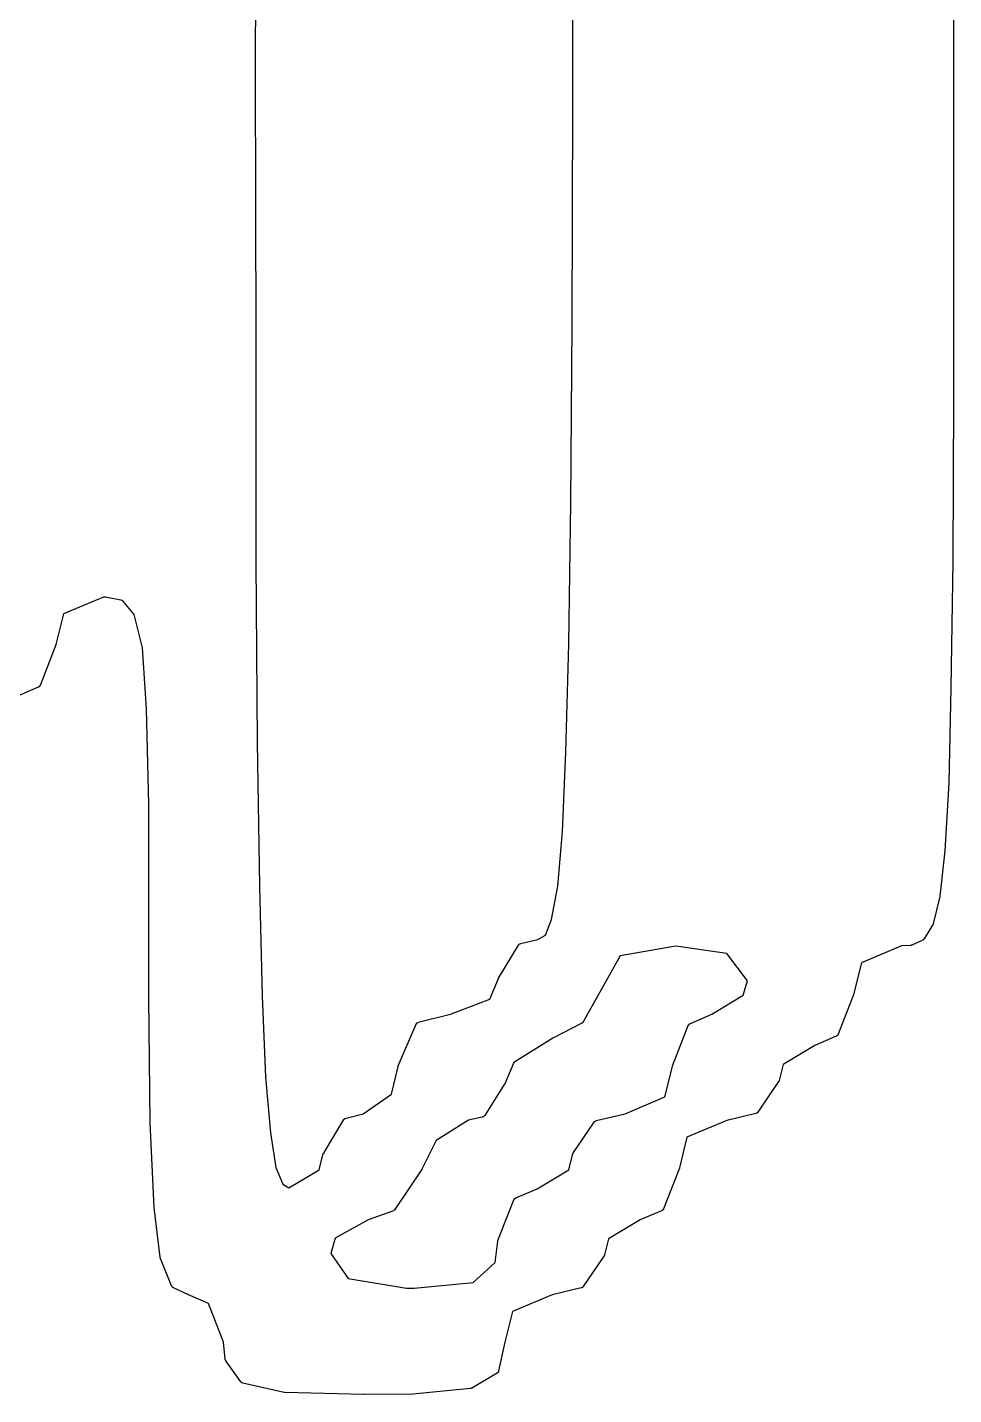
# Model space of a CAD drawing. Header units: millimetres. Extents: x 24 to 207, y 13 to 184.
# Drawn here: x 75.79 to 77.138, y 169.269 to 171.259 of the extents above; entities that cross this region are included whole.
import ezdxf

# ---------------------------------------------------------------- set-up
doc = ezdxf.new("R2010")
doc.units = ezdxf.units.MM
doc.header["$MEASUREMENT"] = 0
doc.layers.add('Silk', color=142, linetype='Continuous')

msp = doc.modelspace()

# ---------------------------------------------------------------- linework, layer by layer
at = {"layer": 'Silk', "linetype": 'Continuous'}
for p, q in [((76.123, 171.6053), (76.122, 171.218)), ((76.584, 171.1464), (76.584, 171.532)), ((77.138, 171.3782), (77.138, 171.0159)), ((76.122, 171.218), (76.122, 171.1968)), ((76.122, 171.1968), (76.123, 170.8061)), ((76.583, 170.8268), (76.584, 171.1464)), ((77.138, 171.0159), (77.138, 171.0159)), ((77.138, 171.0159), (77.138, 171.0159)), ((77.138, 171.0159), (77.138, 170.7195)), ((76.581, 170.5671), (76.583, 170.8268)), ((76.123, 170.8061), (76.123, 170.4819)), ((77.138, 170.7194), (77.137, 170.4823)), ((77.138, 170.7195), (77.138, 170.7194)), ((77.138, 170.7194), (77.138, 170.7194)), ((76.578, 170.3614), (76.581, 170.5671)), ((76.581, 170.5671), (76.581, 170.5671)), ((76.123, 170.4819), (76.125, 170.2183)), ((77.137, 170.4823), (77.134, 170.2979)), ((77.137, 170.4823), (77.137, 170.4823)), ((77.137, 170.4823), (77.137, 170.4823)), ((75.901, 170.4298), (75.843, 170.4055)), ((75.904, 170.4298), (75.901, 170.4298)), ((75.929, 170.4247), (75.904, 170.4298)), ((75.946, 170.4047), (75.929, 170.4247)), ((75.843, 170.4055), (75.832, 170.361)), ((75.958, 170.356), (75.946, 170.4047)), ((75.832, 170.3604), (75.809, 170.3013)), ((75.832, 170.361), (75.832, 170.3607)), ((75.832, 170.3607), (75.832, 170.3604)), ((76.574, 170.2039), (76.578, 170.3614)), ((76.578, 170.3614), (76.578, 170.3614)), ((75.964, 170.2672), (75.958, 170.356)), ((75.809, 170.3009), (75.808, 170.3004)), ((75.808, 170.3004), (75.808, 170.2999)), ((75.809, 170.3013), (75.809, 170.3011)), ((75.809, 170.3011), (75.809, 170.3009)), ((75.806, 170.2985), (75.775, 170.2852)), ((75.807, 170.2987), (75.806, 170.2985)), ((75.808, 170.2995), (75.807, 170.2991)), ((75.807, 170.2991), (75.807, 170.2988)), ((75.807, 170.2988), (75.807, 170.2987)), ((75.808, 170.2999), (75.808, 170.2997)), ((75.808, 170.2997), (75.808, 170.2995)), ((77.134, 170.2979), (77.131, 170.1596)), ((77.134, 170.2979), (77.134, 170.2979)), ((77.134, 170.2979), (77.134, 170.2979)), ((75.967, 170.1278), (75.964, 170.2672)), ((76.125, 170.2183), (76.125, 170.2183)), ((76.125, 170.2183), (76.128, 170.0092)), ((76.569, 170.0884), (76.574, 170.2039)), ((77.131, 170.1594), (77.125, 170.0606)), ((77.131, 170.1596), (77.131, 170.1595)), ((77.131, 170.1595), (77.131, 170.1594)), ((75.967, 169.9268), (75.967, 170.1278)), ((76.562, 170.0092), (76.569, 170.0884)), ((77.125, 170.0603), (77.118, 169.9943)), ((77.125, 170.0606), (77.125, 170.0604)), ((77.125, 170.0604), (77.125, 170.0603)), ((76.128, 170.0092), (76.132, 169.8488)), ((76.553, 169.9606), (76.562, 170.0092)), ((77.118, 169.9937), (77.108, 169.9539)), ((77.118, 169.9943), (77.118, 169.994)), ((77.118, 169.994), (77.118, 169.9937)), ((76.544, 169.9375), (76.553, 169.9606)), ((77.107, 169.9524), (77.095, 169.9323)), ((77.108, 169.9532), (77.107, 169.9524)), ((77.108, 169.9539), (77.108, 169.9532)), ((75.967, 169.8463), (75.967, 169.9268)), ((75.967, 169.9268), (75.967, 169.9268)), ((76.476, 169.875), (76.505, 169.9231)), ((76.505, 169.9234), (76.506, 169.9239)), ((76.505, 169.9232), (76.505, 169.9234)), ((76.505, 169.9231), (76.505, 169.9232)), ((76.506, 169.9246), (76.507, 169.9249)), ((76.506, 169.9245), (76.506, 169.9246)), ((76.506, 169.9244), (76.506, 169.9245)), ((76.506, 169.9239), (76.506, 169.9244)), ((76.507, 169.9249), (76.508, 169.9252)), ((76.508, 169.9253), (76.533, 169.9315)), ((76.508, 169.9252), (76.508, 169.9253)), ((76.508, 169.9253), (76.508, 169.9253)), ((76.533, 169.9315), (76.544, 169.9375)), ((77.075, 169.9227), (77.062, 169.9219)), ((77.076, 169.9229), (77.075, 169.9227)), ((77.075, 169.9227), (77.075, 169.9227)), ((77.075, 169.9227), (77.075, 169.9227)), ((77.077, 169.9231), (77.076, 169.9229)), ((77.093, 169.9304), (77.077, 169.9232)), ((77.077, 169.9232), (77.077, 169.9231)), ((77.077, 169.9231), (77.077, 169.9231)), ((77.094, 169.931), (77.093, 169.9307)), ((77.093, 169.9307), (77.093, 169.9304)), ((77.095, 169.9323), (77.094, 169.9318)), ((77.094, 169.9318), (77.094, 169.9314)), ((77.094, 169.9314), (77.094, 169.9312)), ((77.094, 169.9312), (77.094, 169.931)), ((76.653, 169.9075), (76.63, 169.8666)), ((76.734, 169.9217), (76.653, 169.9075)), ((76.808, 169.9109), (76.734, 169.9217)), ((76.838, 169.8713), (76.808, 169.9109)), ((77.062, 169.9219), (77.004, 169.8975)), ((77.004, 169.8975), (76.993, 169.853)), ((76.463, 169.8446), (76.476, 169.8743)), ((76.476, 169.8746), (76.476, 169.875)), ((76.476, 169.8743), (76.476, 169.8746)), ((76.63, 169.8666), (76.599, 169.8116)), ((76.63, 169.8666), (76.63, 169.8666)), ((76.832, 169.8502), (76.838, 169.8713)), ((75.969, 169.6646), (75.967, 169.8463)), ((75.967, 169.8463), (75.967, 169.8463)), ((75.967, 169.8463), (75.967, 169.8463)), ((76.132, 169.8488), (76.137, 169.7309)), ((76.406, 169.8227), (76.463, 169.8446)), ((76.786, 169.8224), (76.832, 169.8502)), ((76.993, 169.8524), (76.97, 169.7933)), ((76.993, 169.853), (76.993, 169.8527)), ((76.993, 169.8527), (76.993, 169.8524)), ((76.359, 169.8109), (76.406, 169.8227)), ((76.755, 169.8091), (76.786, 169.8224)), ((76.33, 169.7473), (76.356, 169.808)), ((76.356, 169.8084), (76.357, 169.8089)), ((76.356, 169.808), (76.356, 169.8084)), ((76.357, 169.8098), (76.358, 169.8102)), ((76.357, 169.8094), (76.357, 169.8098)), ((76.357, 169.8092), (76.357, 169.8094)), ((76.357, 169.8089), (76.357, 169.8092)), ((76.358, 169.8105), (76.359, 169.8106)), ((76.358, 169.8103), (76.358, 169.8105)), ((76.358, 169.8102), (76.358, 169.8103)), ((76.359, 169.8106), (76.359, 169.8109)), ((76.597, 169.8096), (76.555, 169.7878)), ((76.598, 169.8099), (76.597, 169.8096)), ((76.599, 169.8106), (76.598, 169.8104)), ((76.598, 169.8104), (76.598, 169.8102)), ((76.598, 169.8102), (76.598, 169.8099)), ((76.599, 169.8116), (76.599, 169.8111)), ((76.599, 169.8111), (76.599, 169.8106)), ((76.729, 169.7472), (76.752, 169.8063)), ((76.752, 169.8068), (76.753, 169.8072)), ((76.752, 169.8065), (76.752, 169.8068)), ((76.752, 169.8063), (76.752, 169.8065)), ((76.753, 169.8081), (76.754, 169.8085)), ((76.753, 169.8079), (76.753, 169.8081)), ((76.753, 169.8078), (76.753, 169.8079)), ((76.753, 169.8072), (76.753, 169.8078)), ((76.754, 169.8085), (76.754, 169.8089)), ((76.754, 169.8089), (76.755, 169.8089)), ((76.755, 169.8089), (76.755, 169.8091)), ((76.555, 169.7878), (76.498, 169.7523)), ((76.967, 169.7905), (76.936, 169.7772)), ((76.968, 169.7907), (76.967, 169.7905)), ((76.969, 169.7915), (76.968, 169.7911)), ((76.968, 169.7911), (76.968, 169.7908)), ((76.968, 169.7908), (76.968, 169.7907)), ((76.97, 169.7924), (76.969, 169.7919)), ((76.969, 169.7919), (76.969, 169.7917)), ((76.969, 169.7917), (76.969, 169.7915)), ((76.97, 169.7933), (76.97, 169.7931)), ((76.97, 169.7931), (76.97, 169.7929)), ((76.97, 169.7929), (76.97, 169.7924)), ((76.936, 169.7772), (76.89, 169.7494)), ((76.32, 169.7061), (76.33, 169.7465)), ((76.33, 169.7469), (76.33, 169.7473)), ((76.33, 169.7465), (76.33, 169.7469)), ((76.498, 169.7523), (76.485, 169.7211)), ((76.718, 169.7021), (76.729, 169.7466)), ((76.729, 169.7469), (76.729, 169.7472)), ((76.729, 169.7466), (76.729, 169.7469)), ((76.89, 169.7494), (76.884, 169.726)), ((76.137, 169.7309), (76.144, 169.6498)), ((76.883, 169.7244), (76.853, 169.6801)), ((76.884, 169.7252), (76.883, 169.7244)), ((76.883, 169.7244), (76.883, 169.7244)), ((76.883, 169.7244), (76.883, 169.7244)), ((76.884, 169.726), (76.884, 169.726)), ((76.884, 169.726), (76.884, 169.726)), ((76.884, 169.726), (76.884, 169.7252)), ((76.279, 169.6774), (76.32, 169.7061)), ((76.484, 169.7203), (76.456, 169.675)), ((76.485, 169.7207), (76.484, 169.7203)), ((76.485, 169.7211), (76.485, 169.7207)), ((76.66, 169.6776), (76.718, 169.7021)), ((75.969, 169.6645), (75.969, 169.6646)), ((75.969, 169.6646), (75.969, 169.6646)), ((75.975, 169.5413), (75.969, 169.6645)), ((76.222, 169.621), (76.251, 169.6691)), ((76.251, 169.6694), (76.252, 169.6699)), ((76.251, 169.6692), (76.251, 169.6694)), ((76.251, 169.6691), (76.251, 169.6692)), ((76.252, 169.6706), (76.253, 169.6709)), ((76.252, 169.6705), (76.252, 169.6706)), ((76.252, 169.6704), (76.252, 169.6705)), ((76.252, 169.6699), (76.252, 169.6704)), ((76.253, 169.6709), (76.254, 169.6712)), ((76.254, 169.6713), (76.279, 169.6774)), ((76.254, 169.6712), (76.254, 169.6713)), ((76.254, 169.6713), (76.254, 169.6713)), ((76.432, 169.6681), (76.385, 169.6389)), ((76.452, 169.6728), (76.432, 169.6681)), ((76.453, 169.6728), (76.452, 169.6728)), ((76.454, 169.6734), (76.453, 169.6732)), ((76.453, 169.6732), (76.453, 169.6729)), ((76.453, 169.6729), (76.453, 169.6728)), ((76.455, 169.6742), (76.454, 169.6737)), ((76.454, 169.6737), (76.454, 169.6736)), ((76.454, 169.6736), (76.454, 169.6734)), ((76.456, 169.675), (76.455, 169.6748)), ((76.455, 169.6748), (76.455, 169.6746)), ((76.455, 169.6746), (76.455, 169.6742)), ((76.585, 169.6212), (76.615, 169.6655)), ((76.615, 169.6657), (76.616, 169.6662)), ((76.615, 169.6656), (76.615, 169.6657)), ((76.615, 169.6655), (76.615, 169.6656)), ((76.616, 169.6668), (76.617, 169.6669)), ((76.616, 169.6662), (76.616, 169.6668)), ((76.616, 169.6668), (76.616, 169.6668)), ((76.617, 169.6672), (76.618, 169.6675)), ((76.617, 169.6669), (76.617, 169.6672)), ((76.618, 169.6676), (76.66, 169.6776)), ((76.618, 169.6675), (76.618, 169.6676)), ((76.618, 169.6675), (76.618, 169.6675)), ((76.808, 169.668), (76.75, 169.6435)), ((76.85, 169.6781), (76.808, 169.668)), ((76.851, 169.6784), (76.85, 169.6781)), ((76.85, 169.6781), (76.85, 169.6781)), ((76.85, 169.6781), (76.85, 169.6781)), ((76.852, 169.6787), (76.851, 169.6784)), ((76.853, 169.6794), (76.852, 169.6789)), ((76.852, 169.6789), (76.852, 169.6788)), ((76.852, 169.6788), (76.852, 169.6787)), ((76.853, 169.6801), (76.853, 169.68)), ((76.853, 169.68), (76.853, 169.6799)), ((76.853, 169.6799), (76.853, 169.6794)), ((76.144, 169.6498), (76.152, 169.5996)), ((76.75, 169.6435), (76.739, 169.599)), ((76.385, 169.6389), (76.365, 169.5981)), ((76.215, 169.5962), (76.221, 169.6196)), ((76.221, 169.6196), (76.222, 169.6203)), ((76.222, 169.6203), (76.222, 169.621)), ((76.578, 169.5962), (76.584, 169.6196)), ((76.584, 169.6196), (76.585, 169.6204)), ((76.584, 169.6196), (76.584, 169.6196)), ((76.584, 169.6196), (76.584, 169.6196)), ((76.585, 169.6204), (76.585, 169.6212)), ((76.585, 169.6212), (76.585, 169.6212)), ((76.585, 169.6212), (76.585, 169.6212)), ((76.152, 169.5996), (76.162, 169.5753)), ((76.171, 169.5696), (76.215, 169.5962)), ((76.365, 169.5974), (76.325, 169.5384)), ((76.365, 169.5981), (76.365, 169.5978)), ((76.365, 169.5978), (76.365, 169.5974)), ((76.532, 169.5684), (76.578, 169.5962)), ((76.739, 169.5984), (76.716, 169.5393)), ((76.739, 169.599), (76.739, 169.5987)), ((76.739, 169.5987), (76.739, 169.5984)), ((76.162, 169.5753), (76.171, 169.5696)), ((76.501, 169.5551), (76.532, 169.5684)), ((76.475, 169.4932), (76.498, 169.5523)), ((76.498, 169.5528), (76.499, 169.5532)), ((76.498, 169.5525), (76.498, 169.5528)), ((76.498, 169.5523), (76.498, 169.5525)), ((76.499, 169.5541), (76.5, 169.5545)), ((76.499, 169.5539), (76.499, 169.5541)), ((76.499, 169.5538), (76.499, 169.5539)), ((76.499, 169.5532), (76.499, 169.5538)), ((76.5, 169.5545), (76.5, 169.5549)), ((76.5, 169.5549), (76.501, 169.5549)), ((76.501, 169.5549), (76.501, 169.5551)), ((75.975, 169.5411), (75.975, 169.5413)), ((75.975, 169.5409), (75.975, 169.5411)), ((75.983, 169.4726), (75.975, 169.5409)), ((76.323, 169.5365), (76.286, 169.5231)), ((76.324, 169.5372), (76.323, 169.5369)), ((76.323, 169.5369), (76.323, 169.5365)), ((76.325, 169.5379), (76.324, 169.5374)), ((76.324, 169.5374), (76.324, 169.5373)), ((76.324, 169.5373), (76.324, 169.5372)), ((76.325, 169.5384), (76.325, 169.5379)), ((76.713, 169.5365), (76.682, 169.5232)), ((76.714, 169.5367), (76.713, 169.5365)), ((76.715, 169.5375), (76.714, 169.5371)), ((76.714, 169.5371), (76.714, 169.5368)), ((76.714, 169.5368), (76.714, 169.5367)), ((76.716, 169.5384), (76.715, 169.5379)), ((76.715, 169.5379), (76.715, 169.5377)), ((76.715, 169.5377), (76.715, 169.5375)), ((76.716, 169.5393), (76.716, 169.5391)), ((76.716, 169.5391), (76.716, 169.5389)), ((76.716, 169.5389), (76.716, 169.5384)), ((76.286, 169.5231), (76.238, 169.4967)), ((76.682, 169.5232), (76.636, 169.4954)), ((76.238, 169.4967), (76.232, 169.4741)), ((76.471, 169.4611), (76.475, 169.492)), ((76.475, 169.4926), (76.475, 169.4932)), ((76.475, 169.492), (76.475, 169.4926)), ((76.636, 169.4954), (76.63, 169.472)), ((75.984, 169.4658), (75.983, 169.4726)), ((75.985, 169.4652), (75.984, 169.4658)), ((75.985, 169.4645), (75.985, 169.4652)), ((76, 169.4271), (75.985, 169.4645)), ((76.232, 169.4741), (76.257, 169.4376)), ((76.629, 169.4704), (76.599, 169.4261)), ((76.63, 169.4712), (76.629, 169.4704)), ((76.629, 169.4704), (76.629, 169.4704)), ((76.629, 169.4704), (76.629, 169.4704)), ((76.63, 169.472), (76.63, 169.472)), ((76.63, 169.472), (76.63, 169.472)), ((76.63, 169.472), (76.63, 169.4712)), ((76.439, 169.4318), (76.471, 169.4611)), ((76, 169.427), (76, 169.4271)), ((76, 169.4269), (76, 169.427)), ((76.001, 169.4263), (76, 169.4269)), ((76.001, 169.4256), (76.001, 169.4263)), ((76.001, 169.4255), (76.001, 169.4256)), ((76.001, 169.4254), (76.001, 169.4255)), ((76.002, 169.425), (76.001, 169.4254)), ((76.002, 169.4246), (76.002, 169.425)), ((76.002, 169.4245), (76.002, 169.4246)), ((76.003, 169.4244), (76.002, 169.4245)), ((76.024, 169.4143), (76.003, 169.4244)), ((76.257, 169.4376), (76.342, 169.4239)), ((76.353, 169.4238), (76.439, 169.4318)), ((76.597, 169.4244), (76.596, 169.4241)), ((76.598, 169.4247), (76.597, 169.4244)), ((76.599, 169.4254), (76.598, 169.4249)), ((76.598, 169.4249), (76.598, 169.4248)), ((76.598, 169.4248), (76.598, 169.4247)), ((76.599, 169.4261), (76.599, 169.426)), ((76.599, 169.426), (76.599, 169.4259)), ((76.599, 169.4259), (76.599, 169.4254)), ((76.025, 169.4143), (76.024, 169.4143)), ((76.025, 169.4142), (76.025, 169.4143)), ((76.054, 169.4016), (76.025, 169.4142)), ((76.342, 169.4239), (76.353, 169.4238)), ((76.554, 169.414), (76.496, 169.3895)), ((76.596, 169.4241), (76.554, 169.414)), ((76.596, 169.4241), (76.596, 169.4241)), ((76.596, 169.4241), (76.596, 169.4241)), ((76.076, 169.3451), (76.054, 169.4016)), ((76.496, 169.3895), (76.485, 169.3451)), ((76.078, 169.3204), (76.076, 169.3451)), ((76.485, 169.3451), (76.476, 169.3033)), ((76.078, 169.3199), (76.078, 169.3204)), ((76.078, 169.3194), (76.078, 169.3199)), ((76.079, 169.3191), (76.078, 169.3194)), ((76.079, 169.3187), (76.079, 169.3191)), ((76.079, 169.3183), (76.079, 169.3187)), ((76.079, 169.3178), (76.079, 169.3183)), ((76.101, 169.2875), (76.079, 169.3178)), ((76.101, 169.2874), (76.101, 169.2875)), ((76.101, 169.2875), (76.101, 169.2875)), ((76.102, 169.2869), (76.101, 169.2874)), ((76.102, 169.2863), (76.102, 169.2869)), ((76.102, 169.2862), (76.102, 169.2863)), ((76.102, 169.2863), (76.102, 169.2863)), ((76.103, 169.2859), (76.102, 169.2862)), ((76.104, 169.2856), (76.103, 169.2859)), ((76.164, 169.2719), (76.104, 169.2856)), ((76.104, 169.2856), (76.104, 169.2856)), ((76.104, 169.2856), (76.104, 169.2856)), ((76.474, 169.3), (76.437, 169.2781)), ((76.475, 169.3004), (76.474, 169.3002)), ((76.474, 169.3002), (76.474, 169.3)), ((76.476, 169.3014), (76.475, 169.3011)), ((76.475, 169.3011), (76.475, 169.3008)), ((76.475, 169.3008), (76.475, 169.3004)), ((76.476, 169.3033), (76.476, 169.303)), ((76.476, 169.303), (76.476, 169.3026)), ((76.476, 169.3026), (76.476, 169.3022)), ((76.476, 169.3022), (76.476, 169.3017)), ((76.476, 169.3017), (76.476, 169.3014)), ((76.165, 169.2719), (76.164, 169.2719)), ((76.165, 169.2718), (76.165, 169.2719)), ((76.28, 169.2687), (76.165, 169.2718)), ((76.281, 169.2687), (76.28, 169.2687)), ((76.351, 169.2694), (76.281, 169.2687)), ((76.281, 169.2687), (76.281, 169.2687)), ((76.435, 169.2775), (76.351, 169.2695)), ((76.351, 169.2695), (76.351, 169.2695)), ((76.351, 169.2695), (76.351, 169.2694)), ((76.436, 169.2778), (76.435, 169.2775)), ((76.435, 169.2775), (76.435, 169.2775)), ((76.435, 169.2775), (76.435, 169.2775)), ((76.437, 169.2781), (76.436, 169.2781)), ((76.436, 169.2781), (76.436, 169.2779)), ((76.436, 169.2779), (76.436, 169.2778))]:
    msp.add_line(p, q, dxfattribs=at)

doc.saveas('drawing.dxf')
